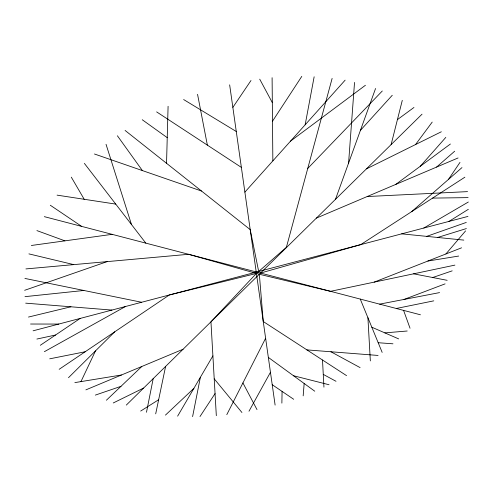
<?xml version="1.0" encoding="UTF-8"?>
<svg xmlns="http://www.w3.org/2000/svg" width="493" height="493" viewBox="0 0 493 493"><rect width="100%" height="100%" fill="white"/><g stroke="black" fill="none" stroke-linecap="round" stroke-linejoin="round"><path stroke-width="0.74" d="M281.873 403.114L282.082 391.399M166.542 163.3L168.088 106.297M348.582 163.103L354.535 82.423M303.17 395.854L304.163 383.492M305.155 124.803L314.152 76.779M192.597 416.616L200.374 377.281M146.483 412.271L153.194 378.636M155.696 413.849L165.599 366.435M391.109 144.609L402.294 100.35M286.279 247.726L332.122 78.418M335.486 199.32L375.567 88.493M80.963 381.607L95.488 350.905M226.798 414.656L265.622 338.266M248.99 411.236L270.454 372.277M177.622 416.147L212.902 355.866M272.493 121.21L301.784 76.384M199.985 416.542L215.059 393.587M232.85 107.382L250.992 80.501M448.451 179.434L459.987 162.382M415.556 144.535L432.213 122.091M445.912 253.957L465.595 230.89M420.295 166.27L445.801 137.393M244.879 192.122L345.137 80.149M360.426 130.355L392.268 95.266M286.402 247.313L256.422 273.436L210.955 321.818L216.322 415.691M307.743 168.452L382.291 90.989M68.49 377.7L114.727 331.814M126.313 405.08L422.039 114.179M106.389 400.236L141.793 366.496M165.438 415.118L193.891 388.355M436.564 167.09L454.675 151.209M411.587 211.694L461.972 167.602M290.519 141.146L365.436 85.264M395.731 184.425L450.405 144.018M397.426 119.62L413.966 107.468M40.321 345.285L80.131 318.441M59.16 369.306L169.333 294.974L256.422 273.436M464.868 177.197L360.728 244.62L260.526 273.06M140.665 411.063L158.641 399.749M448.963 221.406L468.35 209.322M423.807 228.025L468.338 202.019M44.395 351.675L125.493 306.51M366.453 168.859L441.327 131.773M113.242 402.972L143.617 388.059M316.395 218.097L458.071 157.963M85.887 389.871L183.094 349.229M374.187 282.125L461.571 247.813M404.032 299.442L445.087 283.869M426.691 236.369L466.298 222.423M24.65 290.303L107.141 261.617M432.712 277.522L452.18 270.854M95.346 395.103L120.995 386.321M437.648 237.472L466.366 228.567M33.099 330.815L467.956 216.415M28.465 317.061L70.924 306.788M36.889 339.048L55.561 335.012M454.891 265.117L330.538 291.326L259.343 274.262L188.591 254.296L25.919 268.919M396.292 308.482L433.772 300.847M49.707 358.83L85.166 351.762M379.647 304.138L439.565 292.602M74.862 382.605L121.451 375M427.881 261.037L458.669 256.058M31.342 245.483L112.127 234.341M24.983 296.65L83.884 290.476M384.867 332.886L407.206 331.006M367.193 196.541L467.549 191.623M432.571 198.106L468.116 197.619M30.56 324.024L58.729 324.074M378.193 342.721L392.964 343.806M306.929 349.894L378.082 355.447M25.685 303.158L111.911 310.085M401.672 233.848L463.821 240.109M57.065 195.136L115.744 204.102M413.578 273.825L447.157 280.314M24.909 278.434L141.627 302.264M28.921 253.889L73.753 264.618M293.52 375.74L329.041 384.743M44.339 216.655L420.443 314.787M94.453 153.995L201.551 191.044M36.913 230.601L64.916 240.849M371.821 327.21L398.664 338.894M323.266 374.39L336.01 381.286M330.92 351.768L360.106 367.618M183.649 99.555L236.27 131.502M346.567 375.641L263.25 321.522L259.343 274.262M156.632 111.893L241.367 167.398M50.298 205.236L81.659 226.392M272.216 384.7L293.692 399.287M142.243 119.737L167.238 137.658M268.34 357.413L314.756 391.202M125.08 130.435L250.197 229.609L258.683 271.47M214.215 378.827L241.934 412.505M84.365 163.374L145.817 243.129M117.383 135.766L142.378 170.578M71.306 177.166L84.198 199.283M259.719 79.163L272.327 102.643M242.92 382.932L256.995 409.597M360.266 299.085L382.167 352.403M403.588 310.387L410.034 328.239M106.038 144.307L131.477 224.525M197.551 94.317L207.362 145.121M229.652 84.851L275.112 405.086M367.914 317.708L370.342 360.919M322.502 360.007L323.944 387.141M272.099 77.709L272.857 160.872"/></g></svg>
